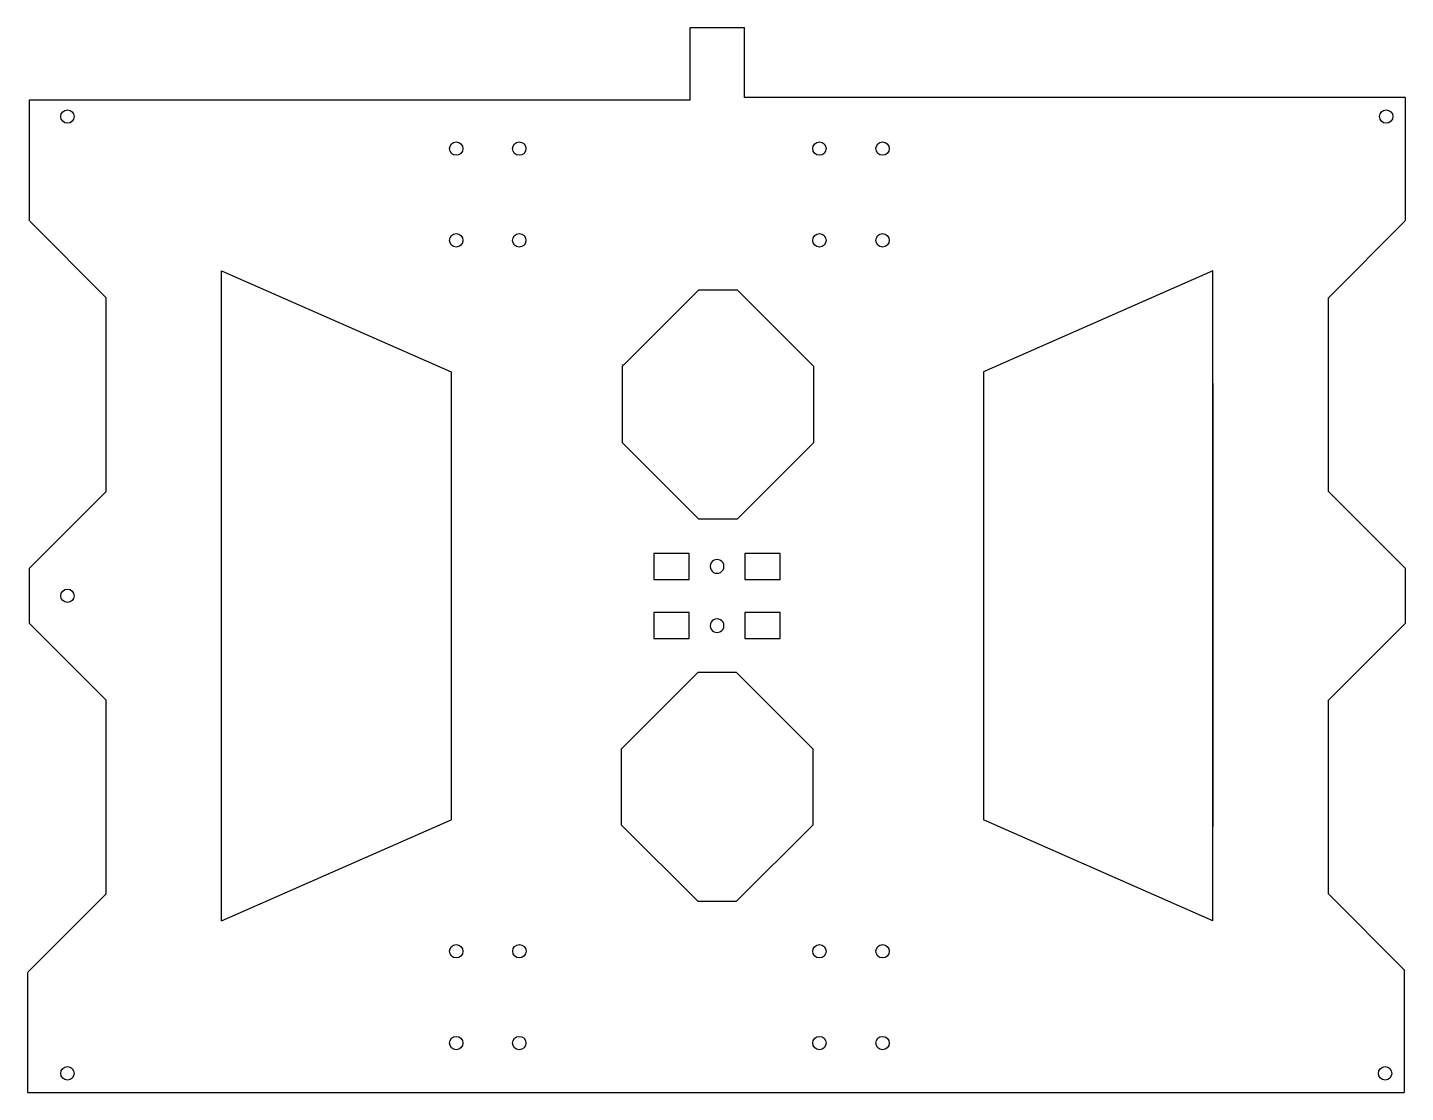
# Model space of a CAD drawing. Header units: millimetres. Extents: x -355 to 5, y 1 to 280.
import ezdxf

# ---------------------------------------------------------------- set-up
doc = ezdxf.new("R2010")
doc.units = ezdxf.units.MM
doc.header["$MEASUREMENT"] = 0

msp = doc.modelspace()

# ---------------------------------------------------------------- linework, layer by layer
for p, q in [((-181.79, 260.8), (-181.79, 279.73)), ((-181.79, 279.73), (-167.55, 279.73)), ((-167.55, 261.44), (-167.55, 279.73)), ((-354.53, 229.14), (-354.53, 260.8)), ((-354.53, 260.8), (-181.79, 260.8)), ((5.28, 261.44), (-167.55, 261.44)), ((5.28, 229.19), (5.28, 261.44)), ((-354.44, 229.06), (-334.44, 209.06)), ((5.15, 229.06), (-14.85, 209.06)), ((-304.29, 46.06), (-304.29, 216.06)), ((-304.29, 216.06), (-244.29, 189.7)), ((-45.08, 216.06), (-105.08, 189.7)), ((-45.08, 46.06), (-45.08, 216.06)), ((-334.44, 158.33), (-334.44, 209.06)), ((-199.47, 191.11), (-179.47, 211.11)), ((-179.47, 211.11), (-169.47, 211.11)), ((-169.47, 211.11), (-149.47, 191.11)), ((-14.85, 158.33), (-14.85, 209.06)), ((-199.47, 191.58), (-199.47, 191.65)), ((-199.47, 171.11), (-199.47, 191.11)), ((-149.47, 191.11), (-149.47, 171.11)), ((-244.29, 189.7), (-244.29, 72.42)), ((-105.08, 189.7), (-105.08, 72.42)), ((-44.99, 70.71), (-44.99, 186.71)), ((-179.47, 151.11), (-199.47, 171.11)), ((-149.47, 171.11), (-169.47, 151.11)), ((-334.44, 158.33), (-354.59, 138.18)), ((-14.85, 158.33), (5.3, 138.18)), ((-169.47, 151.11), (-179.47, 151.11)), ((-191.21, 142.15), (-191.21, 135.35)), ((-182.01, 142.15), (-191.21, 142.15)), ((-182.01, 135.35), (-182.01, 142.15)), ((-174.71, 140.55), (-175.17, 140.49)), ((-174.24, 140.49), (-174.71, 140.55)), ((-158.21, 142.15), (-167.41, 142.15)), ((-167.41, 142.15), (-167.41, 135.35)), ((-158.21, 135.35), (-158.21, 142.15)), ((-354.59, 138.18), (-354.59, 123.94)), ((-176.44, 139.22), (-176.51, 138.75)), ((-176.51, 138.75), (-176.44, 138.29)), ((-176.26, 139.65), (-176.44, 139.22)), ((-176.44, 138.29), (-176.26, 137.85)), ((-175.98, 140.02), (-176.26, 139.65)), ((-176.26, 137.85), (-175.98, 137.48)), ((-175.61, 140.31), (-175.98, 140.02)), ((-175.98, 137.48), (-175.61, 137.19)), ((-175.17, 140.49), (-175.61, 140.31)), ((-175.61, 137.19), (-175.17, 137.01)), ((-175.17, 137.01), (-174.71, 136.95)), ((-174.71, 136.95), (-174.24, 137.01)), ((-173.81, 140.31), (-174.24, 140.49)), ((-174.24, 137.01), (-173.81, 137.19)), ((-173.43, 140.02), (-173.81, 140.31)), ((-173.81, 137.19), (-173.43, 137.48)), ((-173.15, 139.65), (-173.43, 140.02)), ((-173.43, 137.48), (-173.15, 137.85)), ((-172.97, 139.22), (-173.15, 139.65)), ((-173.15, 137.85), (-172.97, 138.29)), ((-172.91, 138.75), (-172.97, 139.22)), ((-172.97, 138.29), (-172.91, 138.75)), ((5.3, 123.94), (5.3, 138.18)), ((-191.21, 135.35), (-182.01, 135.35)), ((-167.41, 135.35), (-158.21, 135.35)), ((-191.22, 126.66), (-191.22, 119.86)), ((-182.02, 126.66), (-191.22, 126.66)), ((-182.02, 119.86), (-182.02, 126.66)), ((-158.22, 126.66), (-167.42, 126.66)), ((-167.42, 126.66), (-167.42, 119.86)), ((-158.22, 119.86), (-158.22, 126.66)), ((-334.44, 103.78), (-354.59, 123.94)), ((-176.46, 123.72), (-176.52, 123.25)), ((-176.52, 123.25), (-176.46, 122.79)), ((-176.28, 124.15), (-176.46, 123.72)), ((-176.46, 122.79), (-176.28, 122.35)), ((-175.99, 124.53), (-176.28, 124.15)), ((-175.62, 124.81), (-175.99, 124.53)), ((-175.19, 124.99), (-175.62, 124.81)), ((-174.72, 125.05), (-175.19, 124.99)), ((-174.26, 124.99), (-174.72, 125.05)), ((-173.82, 124.81), (-174.26, 124.99)), ((-173.45, 124.53), (-173.82, 124.81)), ((-173.16, 124.15), (-173.45, 124.53)), ((-172.98, 123.72), (-173.16, 124.15)), ((-173.16, 122.35), (-172.98, 122.79)), ((-172.92, 123.25), (-172.98, 123.72)), ((-172.98, 122.79), (-172.92, 123.25)), ((5.3, 123.94), (-14.85, 103.78)), ((-191.22, 119.86), (-182.02, 119.86)), ((-176.28, 122.35), (-175.99, 121.98)), ((-175.99, 121.98), (-175.62, 121.69)), ((-175.62, 121.69), (-175.19, 121.52)), ((-175.19, 121.52), (-174.72, 121.45)), ((-174.72, 121.45), (-174.25, 121.52)), ((-174.25, 121.52), (-173.82, 121.7)), ((-173.82, 121.7), (-173.45, 121.98)), ((-173.45, 121.98), (-173.16, 122.35)), ((-167.42, 119.86), (-158.22, 119.86)), ((-199.69, 91.06), (-179.69, 111.06)), ((-179.69, 111.06), (-169.69, 111.06)), ((-169.69, 111.06), (-149.69, 91.06)), ((-334.44, 53.06), (-334.44, 103.78)), ((-14.85, 53.06), (-14.85, 103.78)), ((-199.69, 91.06), (-199.69, 91.13)), ((-199.69, 71.06), (-199.69, 91.06)), ((-149.69, 91.06), (-149.69, 71.06)), ((-304.29, 46.06), (-244.29, 72.42)), ((-45.08, 46.06), (-105.08, 72.42)), ((-179.69, 51.06), (-199.69, 71.06)), ((-149.69, 71.06), (-169.69, 51.06)), ((-354.93, 32.57), (-334.44, 53.06)), ((-169.69, 51.06), (-179.69, 51.06)), ((5.15, 33.06), (-14.85, 53.06)), ((-355.03, 32.47), (-355.03, 1.13)), ((5, 33.21), (5, 1.13)), ((-355.03, 1.13), (5, 1.13))]:
    msp.add_line(p, q)
for centre in [(-344.59, 256.44), (0.28, 256.44), (-242.94, 248.06), (-226.44, 248.06), (-147.94, 248.06), (-131.44, 248.06), (-242.94, 224.06), (-226.44, 224.06), (-147.94, 224.06), (-131.44, 224.06), (-344.59, 131.06), (-242.94, 38.06), (-226.41, 38.07), (-147.94, 38.06), (-131.44, 38.06), (-242.94, 14.06), (-226.44, 14.06), (-147.94, 14.06), (-131.44, 14.06), (-344.59, 6.13), (0, 6.13)]:
    msp.add_circle(centre, 1.75)

doc.saveas('drawing.dxf')
